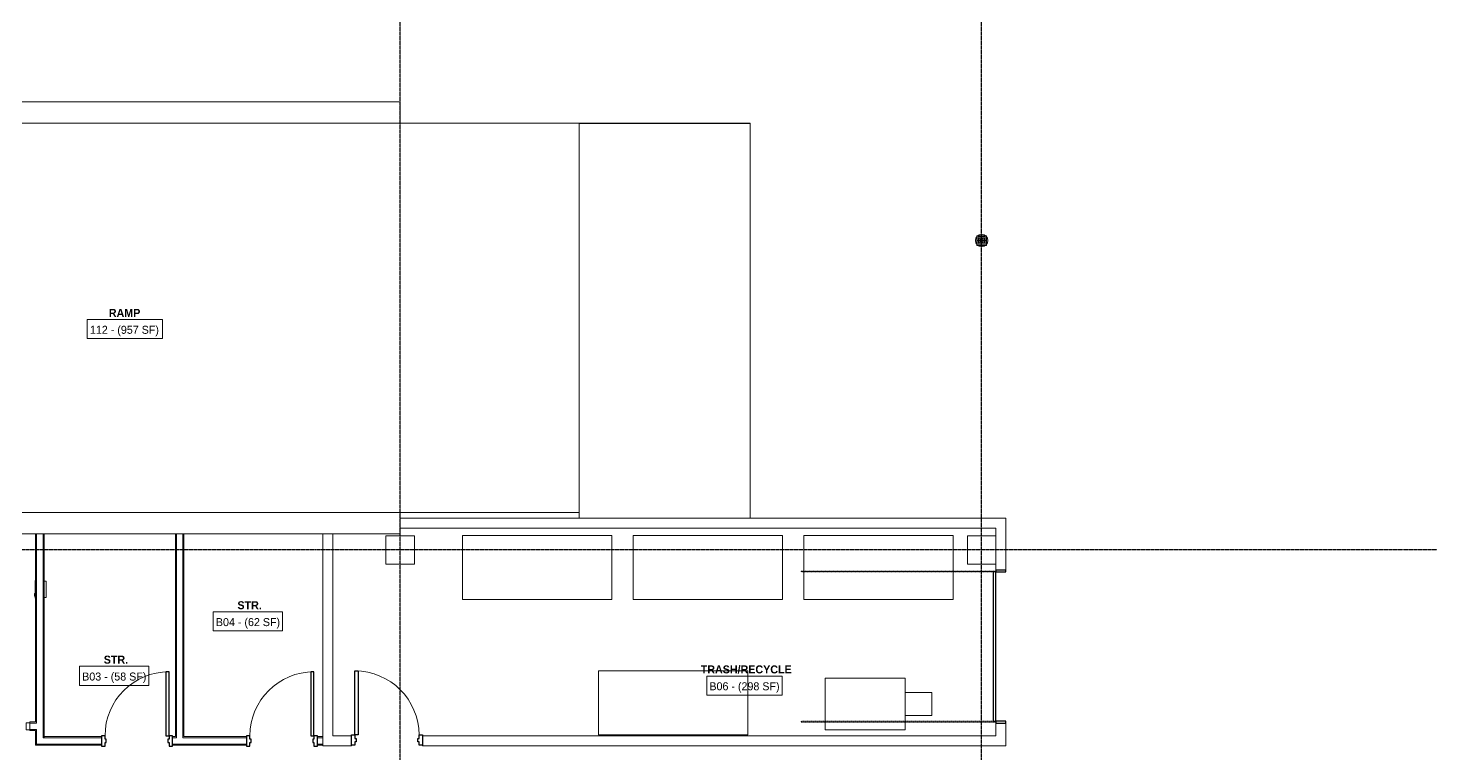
# Model space of a CAD drawing. Header units: inches. Extents: x -4101 to -1777, y 9773 to 12272.
# Drawn here: x -3364 to -2575, y 11420 to 11829 of the extents above; entities that cross this region are included whole.
import ezdxf

# ---------------------------------------------------------------- set-up
doc = ezdxf.new("R2010")
doc.units = ezdxf.units.IN
doc.header["$MEASUREMENT"] = 0
doc.linetypes.add('Dash', pattern=[0.25, 0.125, -0.125])
doc.linetypes.add('Grid Line 1_2_', pattern=[0.875, 0.5, -0.125, 0.125, -0.125])
for name, color, linetype, lineweight in [('0-1', 7, 'Continuous', 5), ('0-2', 8, 'Continuous', 9), ('A-AREA-IDEN', 2, 'Continuous', 9), ('A-DOOR-1', 10, 'Continuous', 30), ('A-DOOR-2', 7, 'Continuous', 9), ('A-DOOR-FRAM-1', 10, 'Continuous', 30), ('A-DOOR-HDLN-1', 170, 'Dash', 18), ('A-FLOR-1', 7, 'Continuous', 9), ('A-FLOR-2', 192, 'Continuous', 9), ('A-GENM-1', 7, 'Continuous', 9), ('A-GLAZ-CWMG-1', 7, 'Continuous', 9), ('A-WALL-1', 250, 'Continuous', 18), ('E-FIRE-1', 7, 'Continuous', 9), ('I-WALL-1', 7, 'Continuous', 9), ('P-SANR-FIXT', 6, 'Continuous', 9), ('Q-SPCQ-1', 7, 'Continuous', 9), ('S-COLS-1', 7, 'Continuous', 9), ('S-FNDN-1', 7, 'Continuous', 9), ('S-GRID-1', 1, 'Grid Line 1_2_', 30)]:
    doc.layers.add(name, color=color, linetype=linetype, lineweight=lineweight)
doc.styles.add('Century Gothic', font='ufonts.com_century-gothic.ttf', dxfattribs={"height": 4.5})
doc.styles.add('Century Gothic_B', font='GOTHICB.TTF', dxfattribs={"height": 4.5})

# ---------------------------------------------------------------- blocks, each defined once
blk = doc.blocks.new('Trash_Bin_3753 - 2-Yard Bin-2253474-BACKGROUND - BASEMENT')
at = {"layer": 'Q-SPCQ-1'}
for p, q in [((-42, -18), (-42, 18)), ((42, 18), (-42, 18)), ((42, 18), (42, -18)), ((42, -18), (-42, -18))]:
    blk.add_line(p, q, dxfattribs=at)
blk = doc.blocks.new('HOLLOW METAL - HM - METAL LEAF - 3-0 x 7-0-2191985-BACKGROUND - BASEMENT')
at = {"layer": 'A-DOOR-1'}
for p, q in [((18, 39.125), (16.25, 39.125)), ((16.25, 39.125), (16.25, 3.125)), ((18, 3.125), (18, 39.125)), ((16.25, 3.125), (18, 3.125))]:
    blk.add_line(p, q, dxfattribs=at)
at = {"layer": 'A-DOOR-2'}
blk.add_arc((18, 3.125), 36, 90, 180, dxfattribs=at)
at = {"layer": 'A-DOOR-FRAM-1'}
for p, q in [((-18, 3.125), (-20, 3.125)), ((-20, 3.125), (-20, -2.625)), ((-18, 1.1875), (-18, 3.125)), ((-17.375, 1.1875), (-18, 1.1875)), ((-17.375, -0.6875), (-17.375, 1.1875)), ((18, 1.1875), (17.375, 1.1875)), ((17.375, 1.1875), (17.375, -0.6875)), ((18, 3.125), (18, 1.1875)), ((20, 3.125), (18, 3.125)), ((20, -2.625), (20, 3.125)), ((-20, -2.625), (-18, -2.625)), ((-18, -2.625), (-18, -0.6875)), ((-18, -0.6875), (-17.375, -0.6875)), ((17.375, -0.6875), (18, -0.6875)), ((18, -0.6875), (18, -2.625)), ((18, -2.625), (20, -2.625))]:
    blk.add_line(p, q, dxfattribs=at)
blk = doc.blocks.new('HOLLOW METAL - HM - METAL LEAF - 3-0 x 7-0-2191988-BACKGROUND - BASEMENT')
at = {"layer": 'A-DOOR-1'}
for p, q in [((16.25, -3.5625), (18, -3.5625)), ((16.25, -39.5625), (16.25, -3.5625)), ((18, -3.5625), (18, -39.5625)), ((18, -39.5625), (16.25, -39.5625))]:
    blk.add_line(p, q, dxfattribs=at)
at = {"layer": 'A-DOOR-2'}
blk.add_arc((18, -3.5625), 36, 180, 270, dxfattribs=at)
at = {"layer": 'A-DOOR-FRAM-1'}
for p, q in [((-20, 2.1875), (-18, 2.1875)), ((-20, -3.5625), (-20, 2.1875)), ((-18, 2.1875), (-18, 0.25)), ((-18, 0.25), (-17.375, 0.25)), ((-17.375, 0.25), (-17.375, -1.625)), ((17.375, 0.25), (18, 0.25)), ((17.375, -1.625), (17.375, 0.25)), ((18, 2.1875), (20, 2.1875)), ((18, 0.25), (18, 2.1875)), ((20, 2.1875), (20, -3.5625)), ((-18, -3.5625), (-20, -3.5625)), ((-18, -1.625), (-18, -3.5625)), ((-17.375, -1.625), (-18, -1.625)), ((18, -1.625), (17.375, -1.625)), ((18, -3.5625), (18, -1.625)), ((20, -3.5625), (18, -3.5625))]:
    blk.add_line(p, q, dxfattribs=at)
blk = doc.blocks.new('OVERHEAD GARAGE DOOR - 7_X8_-2198361-BACKGROUND - BASEMENT')
at = {"layer": 'A-DOOR-1'}
for p, q in [((42, -2.9375), (-42, -2.9375)), ((-42, -2.9375), (-42, -4.4375)), ((-42, -4.4375), (42, -4.4375)), ((42, -4.4375), (42, -2.9375))]:
    blk.add_line(p, q, dxfattribs=at)
at = {"layer": 'A-DOOR-FRAM-1'}
for p, q in [((-42, 2.6875), (-43, 2.6875)), ((-43, 2.6875), (-43, -2.9375)), ((-42, -2.9375), (-42, 2.6875)), ((42, 2.6875), (42, -2.9375)), ((43, 2.6875), (42, 2.6875)), ((43, -2.9375), (43, 2.6875)), ((-43, -2.9375), (-42, -2.9375)), ((42, -2.9375), (43, -2.9375))]:
    blk.add_line(p, q, dxfattribs=at)
at = {"layer": 'A-DOOR-HDLN-1'}
for p, q in [((-42.5, -112.4375), (-42.5, -2.9375)), ((-42, -4.4375), (-42, -112.4375)), ((42, -4.4375), (42, -112.4375)), ((42.5, -112.4375), (42.5, -2.9375)), ((-42, -112.4375), (-42.5, -112.4375)), ((42, -112.4375), (42.5, -112.4375))]:
    blk.add_line(p, q, dxfattribs=at)
blk = doc.blocks.new('104416 - Fire Extinguishers - Wall - Class A - Light - 2A-2357646-BACKGROUND - BASEMENT')
at = {"layer": 'E-FIRE-1'}
for p, q in [((13.19, 2.69), (13.19, 2.44)), ((23.19, 2.69), (13.19, 2.69)), ((13.19, 2.69), (23.19, 2.69)), ((13.19, 2.69), (13.19, 2.44)), ((14.41, 2.94), (14.44, 2.94)), ((14.41, 2.69), (14.41, 2.94)), ((14.44, 2.94), (14.84, 2.94)), ((14.44, 2.69), (14.44, 2.94)), ((14.84, 2.94), (15.03, 2.94)), ((14.84, 2.69), (14.84, 2.94)), ((15.03, 2.94), (15.11, 2.94)), ((15.03, 2.69), (15.03, 2.94)), ((15.11, 2.94), (15.24, 2.94)), ((15.11, 2.69), (15.11, 2.94)), ((15.24, 2.94), (15.51, 2.94)), ((15.24, 2.69), (15.24, 2.94)), ((15.51, 2.94), (15.73, 2.94)), ((15.51, 2.69), (15.51, 2.94)), ((15.73, 2.94), (15.87, 2.94)), ((15.73, 2.69), (15.73, 2.94)), ((15.87, 2.94), (15.91, 2.94)), ((15.87, 2.69), (15.87, 2.94)), ((15.91, 2.94), (15.94, 2.94)), ((15.91, 2.69), (15.91, 2.94)), ((15.94, 2.69), (15.94, 2.94)), ((23.19, 2.44), (23.19, 2.69)), ((23.19, 2.44), (23.19, 2.69)), ((13.63, -3.56), (13.63, -2.44)), ((22.75, -3.56), (13.63, -3.56)), ((22.75, -2.44), (22.75, -3.56))]:
    blk.add_line(p, q, dxfattribs=at)
blk = doc.blocks.new('Dumpster Caddy - Dumpster Caddy-2254731-BACKGROUND - BASEMENT')
at = {"layer": 'A-GENM-1'}
for p, q in [((45, 29), (0, 29)), ((0, 29), (0, 0)), ((45, 0), (45, 29)), ((60, 21), (45, 21)), ((60, 8), (60, 21)), ((45, 8), (60, 8)), ((0, 0), (45, 0))]:
    blk.add_line(p, q, dxfattribs=at)
blk = doc.blocks.new('Rectangular Mullion - 2_ x 4_ - INTERIOR - 1HR RATED-2359107-BACKGROUND - BASEMENT')
at = {"layer": 'A-GLAZ-CWMG-1'}
for p, q in [((-2, 2), (0, 2)), ((-2, -2), (-2, 2)), ((0, 2), (0, -2)), ((0, -2), (-2, -2))]:
    blk.add_line(p, q, dxfattribs=at)
blk = doc.blocks.new('CTR - 1st Phase - Common Walls_rvt-1-BACKGROUND - BASEMENT')
at = {"layer": 'A-WALL-1'}
for p, q in [((-3358.71, 11437.81), (-3358.71, 11544.19)), ((-3355.09, 11429.55), (-3355.09, 11544.19)), ((-3280.02, 11544.19), (-3280.02, 11430.18)), ((-3276.52, 11544.19), (-3276.52, 11430.18)), ((-3359.34, 11437.81), (-3362.54, 11437.81)), ((-3359.34, 11434.19), (-3362.54, 11434.19)), ((-3358.71, 11437.81), (-3359.34, 11437.81)), ((-3358.71, 11434.19), (-3359.34, 11434.19)), ((-3358.71, 11426.05), (-3358.71, 11434.19)), ((-3358.71, 11425.43), (-3358.71, 11426.05)), ((-3355.09, 11426.05), (-3358.71, 11426.05)), ((-3358.71, 11425.43), (-3358.71, 11426.05)), ((-3354.46, 11429.55), (-3355.09, 11429.55)), ((-3354.46, 11426.05), (-3355.09, 11426.05)), ((-3354.46, 11430.18), (-3354.46, 11429.55)), ((-3322.27, 11429.55), (-3354.46, 11429.55)), ((-3322.27, 11426.05), (-3354.46, 11426.05)), ((-3280.02, 11429.55), (-3282.27, 11429.55)), ((-3240.77, 11426.05), (-3282.27, 11426.05)), ((-3280.02, 11430.18), (-3280.02, 11429.55)), ((-3276.52, 11430.18), (-3276.52, 11429.55)), ((-3240.77, 11429.55), (-3276.52, 11429.55)), ((-3197.7, 11429.55), (-3200.77, 11429.55)), ((-3197.7, 11426.05), (-3200.77, 11426.05))]:
    blk.add_line(p, q, dxfattribs=at)
at = {"layer": 'I-WALL-1'}
for p, q in [((-3359.34, 11544.19), (-3359.34, 11438.44)), ((-3354.46, 11544.19), (-3359.34, 11544.19)), ((-3354.46, 11430.18), (-3354.46, 11544.19)), ((-3275.9, 11544.19), (-3280.65, 11544.19)), ((-3280.65, 11544.19), (-3280.65, 11430.18)), ((-3275.9, 11430.18), (-3275.9, 11544.19)), ((-3359.34, 11438.44), (-3362.54, 11438.44)), ((-3362.54, 11438.44), (-3362.54, 11433.56)), ((-3362.54, 11433.56), (-3359.34, 11433.56)), ((-3359.34, 11433.56), (-3359.34, 11425.43)), ((-3359.34, 11425.43), (-3358.71, 11425.43)), ((-3358.71, 11425.43), (-3354.46, 11425.43)), ((-3322.27, 11430.18), (-3354.46, 11430.18)), ((-3354.46, 11425.43), (-3322.27, 11425.43)), ((-3280.65, 11430.18), (-3282.27, 11430.18)), ((-3282.27, 11425.43), (-3240.77, 11425.43)), ((-3240.77, 11430.18), (-3275.9, 11430.18)), ((-3197.7, 11430.18), (-3200.77, 11430.18)), ((-3200.77, 11425.43), (-3197.7, 11425.43)), ((-3197.7, 11425.43), (-3197.7, 11430.18))]:
    blk.add_line(p, q, dxfattribs=at)
at = {"layer": 'S-FNDN-1'}
for p, q in [((-2819.32, 11552.99), (-3154.32, 11552.99)), ((-3154.32, 11552.99), (-3154.32, 11547.36)), ((-2813.7, 11552.99), (-2819.32, 11552.99)), ((-2813.7, 11523.8), (-2813.7, 11552.99)), ((-3192.07, 11544.19), (-3197.7, 11544.19)), ((-3197.7, 11544.19), (-3197.7, 11430.61)), ((-3192.07, 11430.61), (-3192.07, 11544.19)), ((-3154.32, 11547.36), (-2819.32, 11547.36)), ((-2819.32, 11547.36), (-2819.32, 11523.8)), ((-2819.32, 11437.8), (-2819.32, 11430.61)), ((-2813.7, 11424.99), (-2813.7, 11437.8)), ((-3197.7, 11430.61), (-3197.7, 11424.99)), ((-3197.7, 11424.99), (-3181.7, 11424.99)), ((-3181.7, 11430.61), (-3192.07, 11430.61)), ((-3181.7, 11424.99), (-3181.7, 11425.36)), ((-2819.32, 11430.61), (-3141.7, 11430.61)), ((-3141.7, 11425.36), (-3141.7, 11424.99)), ((-3141.7, 11424.99), (-2819.32, 11424.99)), ((-2819.32, 11424.99), (-2813.7, 11424.99))]:
    blk.add_line(p, q, dxfattribs=at)
at = {"layer": '0-2'}
for name, p in [('Trash_Bin_3753 - 2-Yard Bin-2253474-BACKGROUND - BASEMENT', (-3077.26, 11525.24)), ('Trash_Bin_3753 - 2-Yard Bin-2253474-BACKGROUND - BASEMENT', (-2981.26, 11525.24)), ('Trash_Bin_3753 - 2-Yard Bin-2253474-BACKGROUND - BASEMENT', (-2885.26, 11525.24)), ('HOLLOW METAL - HM - METAL LEAF - 3-0 x 7-0-2191985-BACKGROUND - BASEMENT', (-3302.27, 11427.55)), ('HOLLOW METAL - HM - METAL LEAF - 3-0 x 7-0-2191985-BACKGROUND - BASEMENT', (-3220.77, 11427.55)), ('Trash_Bin_3753 - 2-Yard Bin-2253474-BACKGROUND - BASEMENT', (-3000.75, 11449.24)), ('Dumpster Caddy - Dumpster Caddy-2254731-BACKGROUND - BASEMENT', (-2915.26, 11433.99))]:
    blk.add_blockref(name, p, dxfattribs=at)
for name, p, rotation in [('104416 - Fire Extinguishers - Wall - Class A - Light - 2A-2357646-BACKGROUND - BASEMENT', (-3356.9, 11494.8), 90), ('OVERHEAD GARAGE DOOR - 7_X8_-2198361-BACKGROUND - BASEMENT', (-2816.39, 11480.8), 270), ('HOLLOW METAL - HM - METAL LEAF - 3-0 x 7-0-2191988-BACKGROUND - BASEMENT', (-3161.7, 11427.55), 180)]:
    blk.add_blockref(name, p, dxfattribs=dict(at, rotation=rotation))
at = {"layer": '0-2', "extrusion": (0, 0, -1), "rotation": 180}
blk.add_blockref('Rectangular Mullion - 2_ x 4_ - INTERIOR - 1HR RATED-2359107-BACKGROUND - BASEMENT', (3362.54, 11436), dxfattribs=at)
blk = doc.blocks.new('Floors 1 - Floors 1-1684033-BACKGROUND - BASEMENT')
at = {"layer": 'A-FLOR-1'}
blk.add_line((-3053.55, 11775.19), (-3017.11, 11775.19), dxfattribs=at)
blk = doc.blocks.new('CTR - 1st Phase - Structure_rvt-1-BACKGROUND - BASEMENT')
at = {"layer": 'A-FLOR-1'}
for p, q in [((-3053.55, 11775.19), (-3154.32, 11775.19)), ((-3053.55, 11556.19), (-3053.55, 11775.19)), ((-2957.55, 11774.99), (-3053.55, 11774.99)), ((-3053.55, 11774.99), (-3053.55, 11552.99)), ((-2957.55, 11552.99), (-2957.55, 11774.99)), ((-3154.32, 11556.19), (-3053.55, 11556.19))]:
    blk.add_line(p, q, dxfattribs=at)
at = {"layer": 'S-COLS-1'}
for p, q in [((-3146.32, 11543.19), (-3162.32, 11543.19)), ((-3162.32, 11543.19), (-3162.32, 11543.11)), ((-3162.32, 11543.11), (-3162.32, 11527.27)), ((-3146.32, 11543.11), (-3146.32, 11543.19)), ((-3146.32, 11527.27), (-3146.32, 11543.11)), ((-2819.32, 11543.19), (-2835.32, 11543.19)), ((-2835.32, 11543.19), (-2835.32, 11543.11)), ((-2835.32, 11543.11), (-2835.32, 11527.27)), ((-2819.32, 11543.11), (-2819.32, 11543.19)), ((-2819.32, 11527.27), (-2819.32, 11543.11)), ((-3162.32, 11527.27), (-3162.32, 11527.19)), ((-3162.32, 11527.19), (-3146.32, 11527.19)), ((-3146.32, 11527.19), (-3146.32, 11527.27)), ((-2835.32, 11527.27), (-2835.32, 11527.19)), ((-2835.32, 11527.19), (-2819.32, 11527.19)), ((-2819.32, 11527.19), (-2819.32, 11527.27))]:
    blk.add_line(p, q, dxfattribs=at)
at = {"layer": 'S-FNDN-1'}
for p, q in [((-3154.32, 11787.19), (-3743.32, 11787.19)), ((-3154.32, 11775.19), (-3154.32, 11787.19)), ((-3755.32, 11775.19), (-3154.32, 11775.19)), ((-3154.32, 11556.19), (-3433.32, 11556.19)), ((-3154.32, 11544.19), (-3154.32, 11556.19)), ((-3433.32, 11544.19), (-3154.32, 11544.19))]:
    blk.add_line(p, q, dxfattribs=at)
at = {"layer": 'S-GRID-1'}
for p, q in [((-3154.32, 9772.61), (-3154.32, 12247.5)), ((-2827.32, 9772.61), (-2827.32, 12247.5)), ((-1777.25, 11535.19), (-4076.95, 11535.19))]:
    blk.add_line(p, q, dxfattribs=at)
at = {"layer": '0-2'}
blk.add_blockref('Floors 1 - Floors 1-1684033-BACKGROUND - BASEMENT', (0, 0), dxfattribs=at)
blk = doc.blocks.new('Drain-Floor-WATTS-Square-Stainless_Steel_Strainer-Type_FD-1200-M - 2_ Outlet with 5_ Strainer-2528673-BACKGROUND - BASEMENT')
at = {"layer": 'P-SANR-FIXT'}
for p, q in [((-2.707, -2.707), (-2.707, 2.707)), ((-2.707, 2.707), (2.707, 2.707)), ((-2.03025, -2.03025), (-2.03025, 2.03025)), ((-2.03025, 2.03025), (2.03025, 2.03025)), ((-1.3535, -1.3535), (-1.3535, 1.3535)), ((-1.3535, 1.3535), (1.3535, 1.3535)), ((-0.67675, -0.67675), (-0.67675, 0.67675)), ((-0.67675, 0.67675), (0.67675, 0.67675)), ((0, 2.707), (0, -2.707)), ((0.67675, 0.67675), (0.67675, -0.67675)), ((1.3535, 1.3535), (1.3535, -1.3535)), ((2.03025, 2.03025), (2.03025, -2.03025)), ((2.707, 2.707), (2.707, -2.707)), ((-2.707, 0), (2.707, 0)), ((2.707, -2.707), (-2.707, -2.707)), ((2.03025, -2.03025), (-2.03025, -2.03025)), ((1.3535, -1.3535), (-1.3535, -1.3535)), ((0.67675, -0.67675), (-0.67675, -0.67675))]:
    blk.add_line(p, q, dxfattribs=at)
for start, end in [(360, 180), (180, 360)]:
    blk.add_arc((0, 0), 3.5, start, end, dxfattribs=at)

msp = doc.modelspace()

# ---------------------------------------------------------------- linework, layer by layer
at = {"layer": 'A-AREA-IDEN', "flags": 128}
for points in [[(-3330.25, 11664.74), (-3288, 11664.74), (-3288, 11654), (-3330.25, 11654)], [(-3259.43, 11500.35), (-3220.54, 11500.35), (-3220.54, 11489.6), (-3259.43, 11489.6)], [(-3334.61, 11469.74), (-3295.72, 11469.74), (-3295.72, 11458.99), (-3334.61, 11458.99)], [(-2981.91, 11464.26), (-2939.52, 11464.26), (-2939.52, 11453.52), (-2981.91, 11453.52)]]:
    msp.add_lwpolyline(points, close=True, dxfattribs=at)
at = {"layer": 'A-FLOR-2'}
for p, q in [((-3017.11, 11775.19), (-2957.55, 11775.19)), ((-2957.55, 11775.19), (-2957.55, 11774.99))]:
    msp.add_line(p, q, dxfattribs=at)

# ---------------------------------------------------------------- block references
at = {"layer": '0-1'}
for name in ['CTR - 1st Phase - Structure_rvt-1-BACKGROUND - BASEMENT', 'CTR - 1st Phase - Common Walls_rvt-1-BACKGROUND - BASEMENT']:
    msp.add_blockref(name, (0, 0), dxfattribs=at)
at = {"layer": 'P-SANR-FIXT'}
msp.add_blockref('Drain-Floor-WATTS-Square-Stainless_Steel_Strainer-Type_FD-1200-M - 2_ Outlet with 5_ Strainer-2528673-BACKGROUND - BASEMENT', (-2827.32, 11709.19), dxfattribs=at)

# ---------------------------------------------------------------- texts
at = {"layer": 'A-AREA-IDEN', "char_height": 4.5, "attachment_point": 1}
for s, insert, width, style in [('RAMP', (-3318.13, 11670.73), 21.6645, 'Century Gothic_B'), ('112 - (957 SF)', (-3328.75, 11661.24), 47.4195, 'Century Gothic'), ('STR.', (-3245.8, 11506.34), 13.938, 'Century Gothic_B'), ('B04 - (62 SF)', (-3257.93, 11496.85), 43.329, 'Century Gothic'), ('STR.', (-3320.97, 11475.72), 13.938, 'Century Gothic_B'), ('TRASH/RECYCLE', (-2985.28, 11470.25), 59.388, 'Century Gothic_B'), ('B03 - (58 SF)', (-3333.11, 11466.24), 43.329, 'Century Gothic'), ('B06 - (298 SF)', (-2980.41, 11460.76), 47.571, 'Century Gothic')]:
    msp.add_mtext(s, dxfattribs=dict(at, insert=insert, width=width, style=style))

doc.saveas('drawing.dxf')
